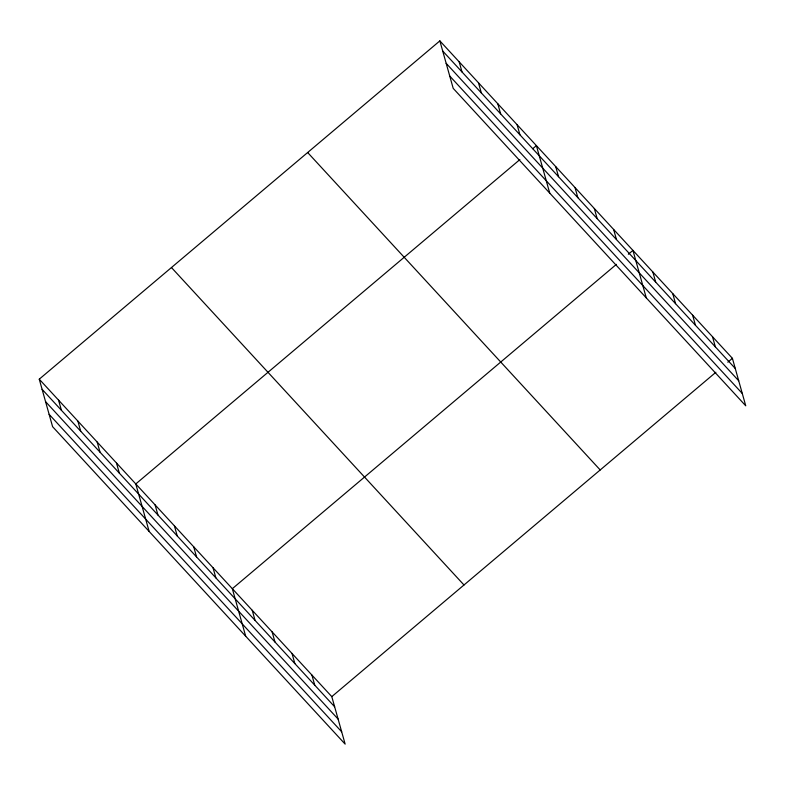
<?xml version="1.0" encoding="UTF-8"?>
<svg xmlns="http://www.w3.org/2000/svg" width="785" height="785" viewBox="0 0 785 785"><rect width="100%" height="100%" fill="white"/><g stroke="black" fill="none" stroke-linecap="round" stroke-linejoin="round"><path stroke-width="1.18" d="M39.25 379.184L331.79 696.629L345.145 744.121L52.595 426.677L39.25 379.184L439.855 40.879L732.405 358.323L745.75 405.816L453.21 88.371L439.855 40.879M519.866 159.59L135.785 483.943L149.14 531.435M532.721 148.738L536.4 145.637L549.745 193.13M616.411 264.349L232.331 588.701L245.676 636.193M628.343 254.271L632.936 250.395L646.281 297.888M331.79 696.629L715.871 372.276M727.813 362.199L732.405 358.323M442.701 51.015L735.251 368.459M446.174 63.34L738.714 380.784M449.736 76.037L742.286 393.491M307.651 152.516L600.201 469.96M171.454 267.538L463.994 584.992M42.096 389.321L334.646 706.765M45.559 401.645L338.109 719.099M49.131 414.352L341.681 731.797M712.505 336.736L715.361 346.872M692.615 315.148L695.461 325.284M672.725 293.561L675.571 303.697M652.826 271.973L655.681 282.109M613.625 229.436L616.48 239.572M594.323 208.486L597.169 218.623M575.012 187.536L577.858 197.673M555.702 166.587L558.557 176.723M517.089 124.678L519.935 134.814M497.778 103.728L500.634 113.864M478.467 82.778L481.323 92.915M459.166 61.829L462.012 71.965M311.9 675.041L314.746 685.177M292.01 653.454L294.856 663.59M272.11 631.876L274.966 642.002M252.221 610.288L255.076 620.425M213.02 567.751L215.875 577.888M193.709 546.792L196.564 556.928M174.407 525.842L177.253 535.978M155.096 504.892L157.942 515.029M116.484 462.993L119.33 473.129M97.173 442.034L100.019 452.17M77.862 421.084L80.718 431.22M58.561 400.134L61.407 410.27"/></g></svg>
